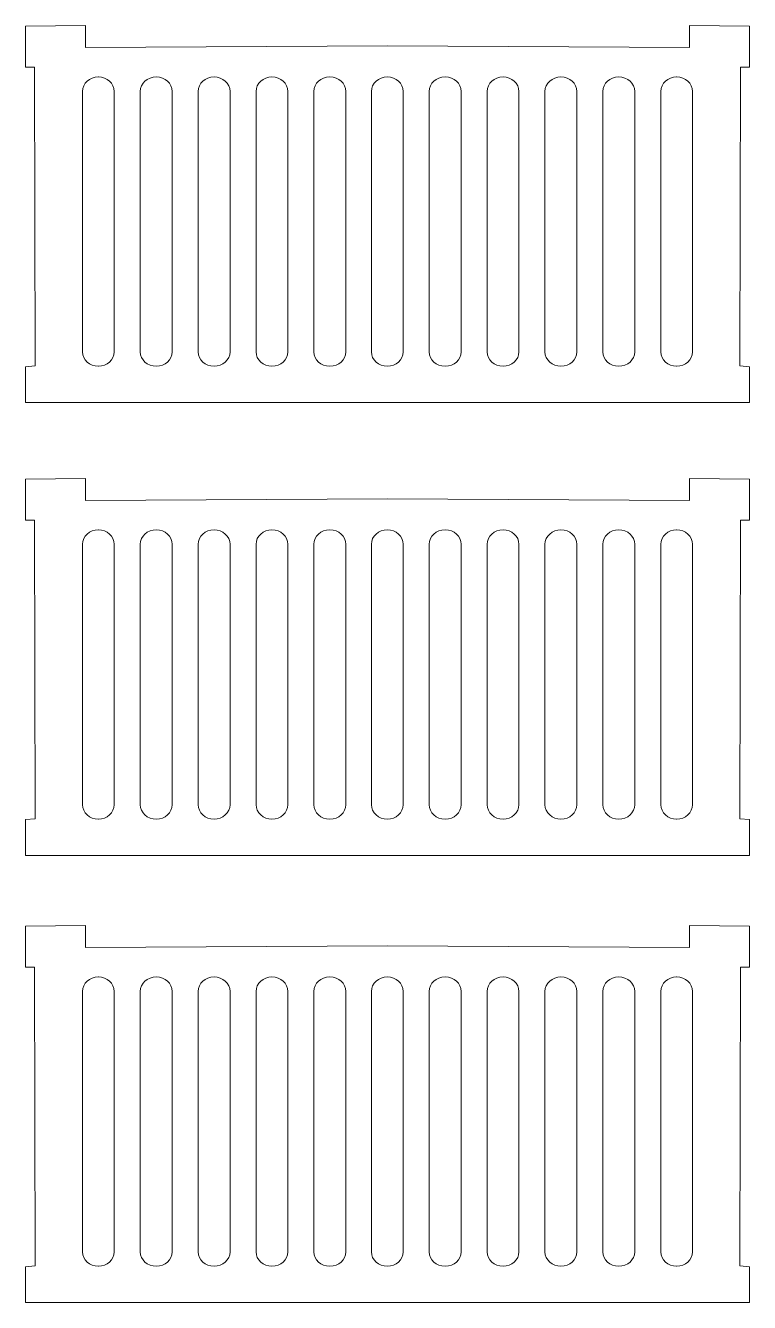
# Model space of a CAD drawing. Header units: millimetres. Extents: x -494 to 494, y -418 to 418.
# Drawn here: x -490.8 to -440.7, y 325.5 to 413.7 of the extents above; entities that cross this region are included whole.
import ezdxf

# ---------------------------------------------------------------- set-up
doc = ezdxf.new("R2010")
doc.units = ezdxf.units.MM
doc.header["$MEASUREMENT"] = 0

msp = doc.modelspace()

# ---------------------------------------------------------------- linework, layer by layer
at = {"lineweight": 9}
for points, knots in [([(-465.7556, 387.6977), (-465.7556, 387.6977), (-440.7402, 387.6977), (-440.7402, 387.6977), (-440.7402, 387.6977), (-440.7402, 387.6977), (-440.7402, 390.1665), (-440.7402, 390.1665), (-440.7402, 390.1665), (-440.7402, 390.1665), (-441.4017, 390.2326), (-441.4017, 390.2326), (-441.4017, 390.2326), (-441.4017, 390.2326), (-441.3627, 410.8706), (-441.3627, 410.8706), (-441.3627, 410.8706), (-441.3627, 410.8706), (-440.7402, 410.8701), (-440.7402, 410.8701), (-440.7402, 410.8701), (-440.7402, 410.8701), (-440.7402, 413.6977), (-440.7402, 413.6977), (-440.7402, 413.6977), (-440.7402, 413.6977), (-444.8878, 413.7471), (-444.8878, 413.7471), (-444.8878, 413.7471), (-444.8878, 413.7471), (-444.8881, 412.2258), (-444.8881, 412.2258), (-444.8881, 412.2258), (-444.8881, 412.2258), (-465.7556, 412.3455), (-465.7556, 412.3455), (-465.7556, 412.3455), (-465.7556, 412.3455), (-486.6231, 412.2258), (-486.6231, 412.2258), (-486.6231, 412.2258), (-486.6231, 412.2258), (-486.6234, 413.7471), (-486.6234, 413.7471), (-486.6234, 413.7471), (-486.6234, 413.7471), (-490.771, 413.6977), (-490.771, 413.6977), (-490.771, 413.6977), (-490.771, 413.6977), (-490.771, 410.8701), (-490.771, 410.8701), (-490.771, 410.8701), (-490.771, 410.8701), (-490.1485, 410.8706), (-490.1485, 410.8706), (-490.1485, 410.8706), (-490.1485, 410.8706), (-490.1095, 390.2326), (-490.1095, 390.2326), (-490.1095, 390.2326), (-490.1095, 390.2326), (-490.771, 390.1665), (-490.771, 390.1665), (-490.771, 390.1665), (-490.771, 390.1665), (-490.771, 387.6977), (-490.771, 387.6977), (-490.771, 387.6977), (-490.771, 387.6977), (-465.7556, 387.6977), (-465.7556, 387.6977)], [0, 0, 0, 0, 0.0526316, 0.0526316, 0.0526316, 0.0526316, 0.1052632, 0.1052632, 0.1052632, 0.1052632, 0.1578947, 0.1578947, 0.1578947, 0.1578947, 0.2105263, 0.2105263, 0.2105263, 0.2105263, 0.2631579, 0.2631579, 0.2631579, 0.2631579, 0.3157895, 0.3157895, 0.3157895, 0.3157895, 0.3684211, 0.3684211, 0.3684211, 0.3684211, 0.4210526, 0.4210526, 0.4210526, 0.4210526, 0.4736842, 0.4736842, 0.4736842, 0.4736842, 0.5263158, 0.5263158, 0.5263158, 0.5263158, 0.5789474, 0.5789474, 0.5789474, 0.5789474, 0.6315789, 0.6315789, 0.6315789, 0.6315789, 0.6842105, 0.6842105, 0.6842105, 0.6842105, 0.7368421, 0.7368421, 0.7368421, 0.7368421, 0.7894737, 0.7894737, 0.7894737, 0.7894737, 0.8421053, 0.8421053, 0.8421053, 0.8421053, 0.8947368, 0.8947368, 0.8947368, 0.8947368, 1, 1, 1, 1]), ([(-485.7402, 410.1977), (-485.7402, 410.1977), (-485.7401, 410.1977), (-485.7401, 410.1977), (-485.7401, 410.1977), (-485.135, 410.1977), (-484.6402, 409.7478), (-484.6402, 409.1978), (-484.6402, 409.1978), (-484.6402, 409.1978), (-484.6402, 391.1976), (-484.6402, 391.1976), (-484.6402, 391.1976), (-484.6402, 390.6476), (-485.135, 390.1977), (-485.7401, 390.1977), (-485.7401, 390.1977), (-485.7401, 390.1977), (-485.7402, 390.1977), (-485.7402, 390.1977), (-485.7402, 390.1977), (-486.3453, 390.1977), (-486.8402, 390.6476), (-486.8402, 391.1976), (-486.8402, 391.1976), (-486.8402, 391.1976), (-486.8402, 409.1978), (-486.8402, 409.1978), (-486.8402, 409.1978), (-486.8402, 409.7478), (-486.3453, 410.1977), (-485.7402, 410.1977)], [0, 0, 0, 0, 0.1111111, 0.1111111, 0.1111111, 0.1111111, 0.2222222, 0.2222222, 0.2222222, 0.2222222, 0.3333333, 0.3333333, 0.3333333, 0.3333333, 0.4444444, 0.4444444, 0.4444444, 0.4444444, 0.5555556, 0.5555556, 0.5555556, 0.5555556, 0.6666667, 0.6666667, 0.6666667, 0.6666667, 0.7777778, 0.7777778, 0.7777778, 0.7777778, 1, 1, 1, 1]), ([(-481.7402, 410.1977), (-481.7402, 410.1977), (-481.7401, 410.1977), (-481.7401, 410.1977), (-481.7401, 410.1977), (-481.135, 410.1977), (-480.6402, 409.7478), (-480.6402, 409.1978), (-480.6402, 409.1978), (-480.6402, 409.1978), (-480.6402, 391.1976), (-480.6402, 391.1976), (-480.6402, 391.1976), (-480.6402, 390.6476), (-481.135, 390.1977), (-481.7401, 390.1977), (-481.7401, 390.1977), (-481.7401, 390.1977), (-481.7402, 390.1977), (-481.7402, 390.1977), (-481.7402, 390.1977), (-482.3453, 390.1977), (-482.8402, 390.6476), (-482.8402, 391.1976), (-482.8402, 391.1976), (-482.8402, 391.1976), (-482.8402, 409.1978), (-482.8402, 409.1978), (-482.8402, 409.1978), (-482.8402, 409.7478), (-482.3453, 410.1977), (-481.7402, 410.1977)], [0, 0, 0, 0, 0.1111111, 0.1111111, 0.1111111, 0.1111111, 0.2222222, 0.2222222, 0.2222222, 0.2222222, 0.3333333, 0.3333333, 0.3333333, 0.3333333, 0.4444444, 0.4444444, 0.4444444, 0.4444444, 0.5555556, 0.5555556, 0.5555556, 0.5555556, 0.6666667, 0.6666667, 0.6666667, 0.6666667, 0.7777778, 0.7777778, 0.7777778, 0.7777778, 1, 1, 1, 1]), ([(-477.7402, 410.1977), (-477.7402, 410.1977), (-477.7401, 410.1977), (-477.7401, 410.1977), (-477.7401, 410.1977), (-477.135, 410.1977), (-476.6402, 409.7478), (-476.6402, 409.1978), (-476.6402, 409.1978), (-476.6402, 409.1978), (-476.6402, 391.1976), (-476.6402, 391.1976), (-476.6402, 391.1976), (-476.6402, 390.6476), (-477.135, 390.1977), (-477.7401, 390.1977), (-477.7401, 390.1977), (-477.7401, 390.1977), (-477.7402, 390.1977), (-477.7402, 390.1977), (-477.7402, 390.1977), (-478.3453, 390.1977), (-478.8402, 390.6476), (-478.8402, 391.1976), (-478.8402, 391.1976), (-478.8402, 391.1976), (-478.8402, 409.1978), (-478.8402, 409.1978), (-478.8402, 409.1978), (-478.8402, 409.7478), (-478.3453, 410.1977), (-477.7402, 410.1977)], [0, 0, 0, 0, 0.1111111, 0.1111111, 0.1111111, 0.1111111, 0.2222222, 0.2222222, 0.2222222, 0.2222222, 0.3333333, 0.3333333, 0.3333333, 0.3333333, 0.4444444, 0.4444444, 0.4444444, 0.4444444, 0.5555556, 0.5555556, 0.5555556, 0.5555556, 0.6666667, 0.6666667, 0.6666667, 0.6666667, 0.7777778, 0.7777778, 0.7777778, 0.7777778, 1, 1, 1, 1]), ([(-473.7402, 410.1977), (-473.7402, 410.1977), (-473.7401, 410.1977), (-473.7401, 410.1977), (-473.7401, 410.1977), (-473.135, 410.1977), (-472.6402, 409.7478), (-472.6402, 409.1978), (-472.6402, 409.1978), (-472.6402, 409.1978), (-472.6402, 391.1976), (-472.6402, 391.1976), (-472.6402, 391.1976), (-472.6402, 390.6476), (-473.135, 390.1977), (-473.7401, 390.1977), (-473.7401, 390.1977), (-473.7401, 390.1977), (-473.7402, 390.1977), (-473.7402, 390.1977), (-473.7402, 390.1977), (-474.3453, 390.1977), (-474.8402, 390.6476), (-474.8402, 391.1976), (-474.8402, 391.1976), (-474.8402, 391.1976), (-474.8402, 409.1978), (-474.8402, 409.1978), (-474.8402, 409.1978), (-474.8402, 409.7478), (-474.3453, 410.1977), (-473.7402, 410.1977)], [0, 0, 0, 0, 0.1111111, 0.1111111, 0.1111111, 0.1111111, 0.2222222, 0.2222222, 0.2222222, 0.2222222, 0.3333333, 0.3333333, 0.3333333, 0.3333333, 0.4444444, 0.4444444, 0.4444444, 0.4444444, 0.5555556, 0.5555556, 0.5555556, 0.5555556, 0.6666667, 0.6666667, 0.6666667, 0.6666667, 0.7777778, 0.7777778, 0.7777778, 0.7777778, 1, 1, 1, 1]), ([(-469.7402, 410.1977), (-469.7402, 410.1977), (-469.7401, 410.1977), (-469.7401, 410.1977), (-469.7401, 410.1977), (-469.135, 410.1977), (-468.6402, 409.7478), (-468.6402, 409.1978), (-468.6402, 409.1978), (-468.6402, 409.1978), (-468.6402, 391.1976), (-468.6402, 391.1976), (-468.6402, 391.1976), (-468.6402, 390.6476), (-469.135, 390.1977), (-469.7401, 390.1977), (-469.7401, 390.1977), (-469.7401, 390.1977), (-469.7402, 390.1977), (-469.7402, 390.1977), (-469.7402, 390.1977), (-470.3453, 390.1977), (-470.8402, 390.6476), (-470.8402, 391.1976), (-470.8402, 391.1976), (-470.8402, 391.1976), (-470.8402, 409.1978), (-470.8402, 409.1978), (-470.8402, 409.1978), (-470.8402, 409.7478), (-470.3453, 410.1977), (-469.7402, 410.1977)], [0, 0, 0, 0, 0.1111111, 0.1111111, 0.1111111, 0.1111111, 0.2222222, 0.2222222, 0.2222222, 0.2222222, 0.3333333, 0.3333333, 0.3333333, 0.3333333, 0.4444444, 0.4444444, 0.4444444, 0.4444444, 0.5555556, 0.5555556, 0.5555556, 0.5555556, 0.6666667, 0.6666667, 0.6666667, 0.6666667, 0.7777778, 0.7777778, 0.7777778, 0.7777778, 1, 1, 1, 1]), ([(-465.771, 410.1977), (-465.771, 410.1977), (-465.7711, 410.1977), (-465.7711, 410.1977), (-465.7711, 410.1977), (-466.3762, 410.1977), (-466.871, 409.7478), (-466.871, 409.1978), (-466.871, 409.1978), (-466.871, 409.1978), (-466.871, 391.1976), (-466.871, 391.1976), (-466.871, 391.1976), (-466.871, 390.6476), (-466.3762, 390.1977), (-465.7711, 390.1977), (-465.7711, 390.1977), (-465.7711, 390.1977), (-465.771, 390.1977), (-465.771, 390.1977), (-465.771, 390.1977), (-465.1659, 390.1977), (-464.671, 390.6476), (-464.671, 391.1976), (-464.671, 391.1976), (-464.671, 391.1976), (-464.671, 409.1978), (-464.671, 409.1978), (-464.671, 409.1978), (-464.671, 409.7478), (-465.1659, 410.1977), (-465.771, 410.1977)], [0, 0, 0, 0, 0.1111111, 0.1111111, 0.1111111, 0.1111111, 0.2222222, 0.2222222, 0.2222222, 0.2222222, 0.3333333, 0.3333333, 0.3333333, 0.3333333, 0.4444444, 0.4444444, 0.4444444, 0.4444444, 0.5555556, 0.5555556, 0.5555556, 0.5555556, 0.6666667, 0.6666667, 0.6666667, 0.6666667, 0.7777778, 0.7777778, 0.7777778, 0.7777778, 1, 1, 1, 1]), ([(-461.771, 410.1977), (-461.771, 410.1977), (-461.7711, 410.1977), (-461.7711, 410.1977), (-461.7711, 410.1977), (-462.3762, 410.1977), (-462.871, 409.7478), (-462.871, 409.1978), (-462.871, 409.1978), (-462.871, 409.1978), (-462.871, 391.1976), (-462.871, 391.1976), (-462.871, 391.1976), (-462.871, 390.6476), (-462.3762, 390.1977), (-461.7711, 390.1977), (-461.7711, 390.1977), (-461.7711, 390.1977), (-461.771, 390.1977), (-461.771, 390.1977), (-461.771, 390.1977), (-461.1659, 390.1977), (-460.671, 390.6476), (-460.671, 391.1976), (-460.671, 391.1976), (-460.671, 391.1976), (-460.671, 409.1978), (-460.671, 409.1978), (-460.671, 409.1978), (-460.671, 409.7478), (-461.1659, 410.1977), (-461.771, 410.1977)], [0, 0, 0, 0, 0.1111111, 0.1111111, 0.1111111, 0.1111111, 0.2222222, 0.2222222, 0.2222222, 0.2222222, 0.3333333, 0.3333333, 0.3333333, 0.3333333, 0.4444444, 0.4444444, 0.4444444, 0.4444444, 0.5555556, 0.5555556, 0.5555556, 0.5555556, 0.6666667, 0.6666667, 0.6666667, 0.6666667, 0.7777778, 0.7777778, 0.7777778, 0.7777778, 1, 1, 1, 1]), ([(-457.771, 410.1977), (-457.771, 410.1977), (-457.7711, 410.1977), (-457.7711, 410.1977), (-457.7711, 410.1977), (-458.3762, 410.1977), (-458.871, 409.7478), (-458.871, 409.1978), (-458.871, 409.1978), (-458.871, 409.1978), (-458.871, 391.1976), (-458.871, 391.1976), (-458.871, 391.1976), (-458.871, 390.6476), (-458.3762, 390.1977), (-457.7711, 390.1977), (-457.7711, 390.1977), (-457.7711, 390.1977), (-457.771, 390.1977), (-457.771, 390.1977), (-457.771, 390.1977), (-457.1659, 390.1977), (-456.671, 390.6476), (-456.671, 391.1976), (-456.671, 391.1976), (-456.671, 391.1976), (-456.671, 409.1978), (-456.671, 409.1978), (-456.671, 409.1978), (-456.671, 409.7478), (-457.1659, 410.1977), (-457.771, 410.1977)], [0, 0, 0, 0, 0.1111111, 0.1111111, 0.1111111, 0.1111111, 0.2222222, 0.2222222, 0.2222222, 0.2222222, 0.3333333, 0.3333333, 0.3333333, 0.3333333, 0.4444444, 0.4444444, 0.4444444, 0.4444444, 0.5555556, 0.5555556, 0.5555556, 0.5555556, 0.6666667, 0.6666667, 0.6666667, 0.6666667, 0.7777778, 0.7777778, 0.7777778, 0.7777778, 1, 1, 1, 1]), ([(-453.771, 410.1977), (-453.771, 410.1977), (-453.7711, 410.1977), (-453.7711, 410.1977), (-453.7711, 410.1977), (-454.3762, 410.1977), (-454.871, 409.7478), (-454.871, 409.1978), (-454.871, 409.1978), (-454.871, 409.1978), (-454.871, 391.1976), (-454.871, 391.1976), (-454.871, 391.1976), (-454.871, 390.6476), (-454.3762, 390.1977), (-453.7711, 390.1977), (-453.7711, 390.1977), (-453.7711, 390.1977), (-453.771, 390.1977), (-453.771, 390.1977), (-453.771, 390.1977), (-453.1659, 390.1977), (-452.671, 390.6476), (-452.671, 391.1976), (-452.671, 391.1976), (-452.671, 391.1976), (-452.671, 409.1978), (-452.671, 409.1978), (-452.671, 409.1978), (-452.671, 409.7478), (-453.1659, 410.1977), (-453.771, 410.1977)], [0, 0, 0, 0, 0.1111111, 0.1111111, 0.1111111, 0.1111111, 0.2222222, 0.2222222, 0.2222222, 0.2222222, 0.3333333, 0.3333333, 0.3333333, 0.3333333, 0.4444444, 0.4444444, 0.4444444, 0.4444444, 0.5555556, 0.5555556, 0.5555556, 0.5555556, 0.6666667, 0.6666667, 0.6666667, 0.6666667, 0.7777778, 0.7777778, 0.7777778, 0.7777778, 1, 1, 1, 1]), ([(-449.771, 410.1977), (-449.771, 410.1977), (-449.7711, 410.1977), (-449.7711, 410.1977), (-449.7711, 410.1977), (-450.3762, 410.1977), (-450.871, 409.7478), (-450.871, 409.1978), (-450.871, 409.1978), (-450.871, 409.1978), (-450.871, 391.1976), (-450.871, 391.1976), (-450.871, 391.1976), (-450.871, 390.6476), (-450.3762, 390.1977), (-449.7711, 390.1977), (-449.7711, 390.1977), (-449.7711, 390.1977), (-449.771, 390.1977), (-449.771, 390.1977), (-449.771, 390.1977), (-449.1659, 390.1977), (-448.671, 390.6476), (-448.671, 391.1976), (-448.671, 391.1976), (-448.671, 391.1976), (-448.671, 409.1978), (-448.671, 409.1978), (-448.671, 409.1978), (-448.671, 409.7478), (-449.1659, 410.1977), (-449.771, 410.1977)], [0, 0, 0, 0, 0.1111111, 0.1111111, 0.1111111, 0.1111111, 0.2222222, 0.2222222, 0.2222222, 0.2222222, 0.3333333, 0.3333333, 0.3333333, 0.3333333, 0.4444444, 0.4444444, 0.4444444, 0.4444444, 0.5555556, 0.5555556, 0.5555556, 0.5555556, 0.6666667, 0.6666667, 0.6666667, 0.6666667, 0.7777778, 0.7777778, 0.7777778, 0.7777778, 1, 1, 1, 1]), ([(-445.771, 410.1977), (-445.771, 410.1977), (-445.7711, 410.1977), (-445.7711, 410.1977), (-445.7711, 410.1977), (-446.3762, 410.1977), (-446.871, 409.7478), (-446.871, 409.1978), (-446.871, 409.1978), (-446.871, 409.1978), (-446.871, 391.1976), (-446.871, 391.1976), (-446.871, 391.1976), (-446.871, 390.6476), (-446.3762, 390.1977), (-445.7711, 390.1977), (-445.7711, 390.1977), (-445.7711, 390.1977), (-445.771, 390.1977), (-445.771, 390.1977), (-445.771, 390.1977), (-445.1659, 390.1977), (-444.671, 390.6476), (-444.671, 391.1976), (-444.671, 391.1976), (-444.671, 391.1976), (-444.671, 409.1978), (-444.671, 409.1978), (-444.671, 409.1978), (-444.671, 409.7478), (-445.1659, 410.1977), (-445.771, 410.1977)], [0, 0, 0, 0, 0.1111111, 0.1111111, 0.1111111, 0.1111111, 0.2222222, 0.2222222, 0.2222222, 0.2222222, 0.3333333, 0.3333333, 0.3333333, 0.3333333, 0.4444444, 0.4444444, 0.4444444, 0.4444444, 0.5555556, 0.5555556, 0.5555556, 0.5555556, 0.6666667, 0.6666667, 0.6666667, 0.6666667, 0.7777778, 0.7777778, 0.7777778, 0.7777778, 1, 1, 1, 1]), ([(-465.7556, 356.3977), (-465.7556, 356.3977), (-440.7402, 356.3977), (-440.7402, 356.3977), (-440.7402, 356.3977), (-440.7402, 356.3977), (-440.7402, 358.8665), (-440.7402, 358.8665), (-440.7402, 358.8665), (-440.7402, 358.8665), (-441.4017, 358.9326), (-441.4017, 358.9326), (-441.4017, 358.9326), (-441.4017, 358.9326), (-441.3627, 379.5706), (-441.3627, 379.5706), (-441.3627, 379.5706), (-441.3627, 379.5706), (-440.7402, 379.5701), (-440.7402, 379.5701), (-440.7402, 379.5701), (-440.7402, 379.5701), (-440.7402, 382.3977), (-440.7402, 382.3977), (-440.7402, 382.3977), (-440.7402, 382.3977), (-444.8878, 382.4471), (-444.8878, 382.4471), (-444.8878, 382.4471), (-444.8878, 382.4471), (-444.8881, 380.9258), (-444.8881, 380.9258), (-444.8881, 380.9258), (-444.8881, 380.9258), (-465.7556, 381.0455), (-465.7556, 381.0455), (-465.7556, 381.0455), (-465.7556, 381.0455), (-486.6231, 380.9258), (-486.6231, 380.9258), (-486.6231, 380.9258), (-486.6231, 380.9258), (-486.6234, 382.4471), (-486.6234, 382.4471), (-486.6234, 382.4471), (-486.6234, 382.4471), (-490.771, 382.3977), (-490.771, 382.3977), (-490.771, 382.3977), (-490.771, 382.3977), (-490.771, 379.5701), (-490.771, 379.5701), (-490.771, 379.5701), (-490.771, 379.5701), (-490.1485, 379.5706), (-490.1485, 379.5706), (-490.1485, 379.5706), (-490.1485, 379.5706), (-490.1095, 358.9326), (-490.1095, 358.9326), (-490.1095, 358.9326), (-490.1095, 358.9326), (-490.771, 358.8665), (-490.771, 358.8665), (-490.771, 358.8665), (-490.771, 358.8665), (-490.771, 356.3977), (-490.771, 356.3977), (-490.771, 356.3977), (-490.771, 356.3977), (-465.7556, 356.3977), (-465.7556, 356.3977)], [0, 0, 0, 0, 0.0526316, 0.0526316, 0.0526316, 0.0526316, 0.1052632, 0.1052632, 0.1052632, 0.1052632, 0.1578947, 0.1578947, 0.1578947, 0.1578947, 0.2105263, 0.2105263, 0.2105263, 0.2105263, 0.2631579, 0.2631579, 0.2631579, 0.2631579, 0.3157895, 0.3157895, 0.3157895, 0.3157895, 0.3684211, 0.3684211, 0.3684211, 0.3684211, 0.4210526, 0.4210526, 0.4210526, 0.4210526, 0.4736842, 0.4736842, 0.4736842, 0.4736842, 0.5263158, 0.5263158, 0.5263158, 0.5263158, 0.5789474, 0.5789474, 0.5789474, 0.5789474, 0.6315789, 0.6315789, 0.6315789, 0.6315789, 0.6842105, 0.6842105, 0.6842105, 0.6842105, 0.7368421, 0.7368421, 0.7368421, 0.7368421, 0.7894737, 0.7894737, 0.7894737, 0.7894737, 0.8421053, 0.8421053, 0.8421053, 0.8421053, 0.8947368, 0.8947368, 0.8947368, 0.8947368, 1, 1, 1, 1]), ([(-485.7402, 378.8977), (-485.7402, 378.8977), (-485.7401, 378.8977), (-485.7401, 378.8977), (-485.7401, 378.8977), (-485.135, 378.8977), (-484.6402, 378.4478), (-484.6402, 377.8978), (-484.6402, 377.8978), (-484.6402, 377.8978), (-484.6402, 359.8976), (-484.6402, 359.8976), (-484.6402, 359.8976), (-484.6402, 359.3476), (-485.135, 358.8977), (-485.7401, 358.8977), (-485.7401, 358.8977), (-485.7401, 358.8977), (-485.7402, 358.8977), (-485.7402, 358.8977), (-485.7402, 358.8977), (-486.3453, 358.8977), (-486.8402, 359.3476), (-486.8402, 359.8976), (-486.8402, 359.8976), (-486.8402, 359.8976), (-486.8402, 377.8978), (-486.8402, 377.8978), (-486.8402, 377.8978), (-486.8402, 378.4478), (-486.3453, 378.8977), (-485.7402, 378.8977)], [0, 0, 0, 0, 0.1111111, 0.1111111, 0.1111111, 0.1111111, 0.2222222, 0.2222222, 0.2222222, 0.2222222, 0.3333333, 0.3333333, 0.3333333, 0.3333333, 0.4444444, 0.4444444, 0.4444444, 0.4444444, 0.5555556, 0.5555556, 0.5555556, 0.5555556, 0.6666667, 0.6666667, 0.6666667, 0.6666667, 0.7777778, 0.7777778, 0.7777778, 0.7777778, 1, 1, 1, 1]), ([(-481.7402, 378.8977), (-481.7402, 378.8977), (-481.7401, 378.8977), (-481.7401, 378.8977), (-481.7401, 378.8977), (-481.135, 378.8977), (-480.6402, 378.4478), (-480.6402, 377.8978), (-480.6402, 377.8978), (-480.6402, 377.8978), (-480.6402, 359.8976), (-480.6402, 359.8976), (-480.6402, 359.8976), (-480.6402, 359.3476), (-481.135, 358.8977), (-481.7401, 358.8977), (-481.7401, 358.8977), (-481.7401, 358.8977), (-481.7402, 358.8977), (-481.7402, 358.8977), (-481.7402, 358.8977), (-482.3453, 358.8977), (-482.8402, 359.3476), (-482.8402, 359.8976), (-482.8402, 359.8976), (-482.8402, 359.8976), (-482.8402, 377.8978), (-482.8402, 377.8978), (-482.8402, 377.8978), (-482.8402, 378.4478), (-482.3453, 378.8977), (-481.7402, 378.8977)], [0, 0, 0, 0, 0.1111111, 0.1111111, 0.1111111, 0.1111111, 0.2222222, 0.2222222, 0.2222222, 0.2222222, 0.3333333, 0.3333333, 0.3333333, 0.3333333, 0.4444444, 0.4444444, 0.4444444, 0.4444444, 0.5555556, 0.5555556, 0.5555556, 0.5555556, 0.6666667, 0.6666667, 0.6666667, 0.6666667, 0.7777778, 0.7777778, 0.7777778, 0.7777778, 1, 1, 1, 1]), ([(-477.7402, 378.8977), (-477.7402, 378.8977), (-477.7401, 378.8977), (-477.7401, 378.8977), (-477.7401, 378.8977), (-477.135, 378.8977), (-476.6402, 378.4478), (-476.6402, 377.8978), (-476.6402, 377.8978), (-476.6402, 377.8978), (-476.6402, 359.8976), (-476.6402, 359.8976), (-476.6402, 359.8976), (-476.6402, 359.3476), (-477.135, 358.8977), (-477.7401, 358.8977), (-477.7401, 358.8977), (-477.7401, 358.8977), (-477.7402, 358.8977), (-477.7402, 358.8977), (-477.7402, 358.8977), (-478.3453, 358.8977), (-478.8402, 359.3476), (-478.8402, 359.8976), (-478.8402, 359.8976), (-478.8402, 359.8976), (-478.8402, 377.8978), (-478.8402, 377.8978), (-478.8402, 377.8978), (-478.8402, 378.4478), (-478.3453, 378.8977), (-477.7402, 378.8977)], [0, 0, 0, 0, 0.1111111, 0.1111111, 0.1111111, 0.1111111, 0.2222222, 0.2222222, 0.2222222, 0.2222222, 0.3333333, 0.3333333, 0.3333333, 0.3333333, 0.4444444, 0.4444444, 0.4444444, 0.4444444, 0.5555556, 0.5555556, 0.5555556, 0.5555556, 0.6666667, 0.6666667, 0.6666667, 0.6666667, 0.7777778, 0.7777778, 0.7777778, 0.7777778, 1, 1, 1, 1]), ([(-473.7402, 378.8977), (-473.7402, 378.8977), (-473.7401, 378.8977), (-473.7401, 378.8977), (-473.7401, 378.8977), (-473.135, 378.8977), (-472.6402, 378.4478), (-472.6402, 377.8978), (-472.6402, 377.8978), (-472.6402, 377.8978), (-472.6402, 359.8976), (-472.6402, 359.8976), (-472.6402, 359.8976), (-472.6402, 359.3476), (-473.135, 358.8977), (-473.7401, 358.8977), (-473.7401, 358.8977), (-473.7401, 358.8977), (-473.7402, 358.8977), (-473.7402, 358.8977), (-473.7402, 358.8977), (-474.3453, 358.8977), (-474.8402, 359.3476), (-474.8402, 359.8976), (-474.8402, 359.8976), (-474.8402, 359.8976), (-474.8402, 377.8978), (-474.8402, 377.8978), (-474.8402, 377.8978), (-474.8402, 378.4478), (-474.3453, 378.8977), (-473.7402, 378.8977)], [0, 0, 0, 0, 0.1111111, 0.1111111, 0.1111111, 0.1111111, 0.2222222, 0.2222222, 0.2222222, 0.2222222, 0.3333333, 0.3333333, 0.3333333, 0.3333333, 0.4444444, 0.4444444, 0.4444444, 0.4444444, 0.5555556, 0.5555556, 0.5555556, 0.5555556, 0.6666667, 0.6666667, 0.6666667, 0.6666667, 0.7777778, 0.7777778, 0.7777778, 0.7777778, 1, 1, 1, 1]), ([(-469.7402, 378.8977), (-469.7402, 378.8977), (-469.7401, 378.8977), (-469.7401, 378.8977), (-469.7401, 378.8977), (-469.135, 378.8977), (-468.6402, 378.4478), (-468.6402, 377.8978), (-468.6402, 377.8978), (-468.6402, 377.8978), (-468.6402, 359.8976), (-468.6402, 359.8976), (-468.6402, 359.8976), (-468.6402, 359.3476), (-469.135, 358.8977), (-469.7401, 358.8977), (-469.7401, 358.8977), (-469.7401, 358.8977), (-469.7402, 358.8977), (-469.7402, 358.8977), (-469.7402, 358.8977), (-470.3453, 358.8977), (-470.8402, 359.3476), (-470.8402, 359.8976), (-470.8402, 359.8976), (-470.8402, 359.8976), (-470.8402, 377.8978), (-470.8402, 377.8978), (-470.8402, 377.8978), (-470.8402, 378.4478), (-470.3453, 378.8977), (-469.7402, 378.8977)], [0, 0, 0, 0, 0.1111111, 0.1111111, 0.1111111, 0.1111111, 0.2222222, 0.2222222, 0.2222222, 0.2222222, 0.3333333, 0.3333333, 0.3333333, 0.3333333, 0.4444444, 0.4444444, 0.4444444, 0.4444444, 0.5555556, 0.5555556, 0.5555556, 0.5555556, 0.6666667, 0.6666667, 0.6666667, 0.6666667, 0.7777778, 0.7777778, 0.7777778, 0.7777778, 1, 1, 1, 1]), ([(-465.771, 378.8977), (-465.771, 378.8977), (-465.7711, 378.8977), (-465.7711, 378.8977), (-465.7711, 378.8977), (-466.3762, 378.8977), (-466.871, 378.4478), (-466.871, 377.8978), (-466.871, 377.8978), (-466.871, 377.8978), (-466.871, 359.8976), (-466.871, 359.8976), (-466.871, 359.8976), (-466.871, 359.3476), (-466.3762, 358.8977), (-465.7711, 358.8977), (-465.7711, 358.8977), (-465.7711, 358.8977), (-465.771, 358.8977), (-465.771, 358.8977), (-465.771, 358.8977), (-465.1659, 358.8977), (-464.671, 359.3476), (-464.671, 359.8976), (-464.671, 359.8976), (-464.671, 359.8976), (-464.671, 377.8978), (-464.671, 377.8978), (-464.671, 377.8978), (-464.671, 378.4478), (-465.1659, 378.8977), (-465.771, 378.8977)], [0, 0, 0, 0, 0.1111111, 0.1111111, 0.1111111, 0.1111111, 0.2222222, 0.2222222, 0.2222222, 0.2222222, 0.3333333, 0.3333333, 0.3333333, 0.3333333, 0.4444444, 0.4444444, 0.4444444, 0.4444444, 0.5555556, 0.5555556, 0.5555556, 0.5555556, 0.6666667, 0.6666667, 0.6666667, 0.6666667, 0.7777778, 0.7777778, 0.7777778, 0.7777778, 1, 1, 1, 1]), ([(-461.771, 378.8977), (-461.771, 378.8977), (-461.7711, 378.8977), (-461.7711, 378.8977), (-461.7711, 378.8977), (-462.3762, 378.8977), (-462.871, 378.4478), (-462.871, 377.8978), (-462.871, 377.8978), (-462.871, 377.8978), (-462.871, 359.8976), (-462.871, 359.8976), (-462.871, 359.8976), (-462.871, 359.3476), (-462.3762, 358.8977), (-461.7711, 358.8977), (-461.7711, 358.8977), (-461.7711, 358.8977), (-461.771, 358.8977), (-461.771, 358.8977), (-461.771, 358.8977), (-461.1659, 358.8977), (-460.671, 359.3476), (-460.671, 359.8976), (-460.671, 359.8976), (-460.671, 359.8976), (-460.671, 377.8978), (-460.671, 377.8978), (-460.671, 377.8978), (-460.671, 378.4478), (-461.1659, 378.8977), (-461.771, 378.8977)], [0, 0, 0, 0, 0.1111111, 0.1111111, 0.1111111, 0.1111111, 0.2222222, 0.2222222, 0.2222222, 0.2222222, 0.3333333, 0.3333333, 0.3333333, 0.3333333, 0.4444444, 0.4444444, 0.4444444, 0.4444444, 0.5555556, 0.5555556, 0.5555556, 0.5555556, 0.6666667, 0.6666667, 0.6666667, 0.6666667, 0.7777778, 0.7777778, 0.7777778, 0.7777778, 1, 1, 1, 1]), ([(-457.771, 378.8977), (-457.771, 378.8977), (-457.7711, 378.8977), (-457.7711, 378.8977), (-457.7711, 378.8977), (-458.3762, 378.8977), (-458.871, 378.4478), (-458.871, 377.8978), (-458.871, 377.8978), (-458.871, 377.8978), (-458.871, 359.8976), (-458.871, 359.8976), (-458.871, 359.8976), (-458.871, 359.3476), (-458.3762, 358.8977), (-457.7711, 358.8977), (-457.7711, 358.8977), (-457.7711, 358.8977), (-457.771, 358.8977), (-457.771, 358.8977), (-457.771, 358.8977), (-457.1659, 358.8977), (-456.671, 359.3476), (-456.671, 359.8976), (-456.671, 359.8976), (-456.671, 359.8976), (-456.671, 377.8978), (-456.671, 377.8978), (-456.671, 377.8978), (-456.671, 378.4478), (-457.1659, 378.8977), (-457.771, 378.8977)], [0, 0, 0, 0, 0.1111111, 0.1111111, 0.1111111, 0.1111111, 0.2222222, 0.2222222, 0.2222222, 0.2222222, 0.3333333, 0.3333333, 0.3333333, 0.3333333, 0.4444444, 0.4444444, 0.4444444, 0.4444444, 0.5555556, 0.5555556, 0.5555556, 0.5555556, 0.6666667, 0.6666667, 0.6666667, 0.6666667, 0.7777778, 0.7777778, 0.7777778, 0.7777778, 1, 1, 1, 1]), ([(-453.771, 378.8977), (-453.771, 378.8977), (-453.7711, 378.8977), (-453.7711, 378.8977), (-453.7711, 378.8977), (-454.3762, 378.8977), (-454.871, 378.4478), (-454.871, 377.8978), (-454.871, 377.8978), (-454.871, 377.8978), (-454.871, 359.8976), (-454.871, 359.8976), (-454.871, 359.8976), (-454.871, 359.3476), (-454.3762, 358.8977), (-453.7711, 358.8977), (-453.7711, 358.8977), (-453.7711, 358.8977), (-453.771, 358.8977), (-453.771, 358.8977), (-453.771, 358.8977), (-453.1659, 358.8977), (-452.671, 359.3476), (-452.671, 359.8976), (-452.671, 359.8976), (-452.671, 359.8976), (-452.671, 377.8978), (-452.671, 377.8978), (-452.671, 377.8978), (-452.671, 378.4478), (-453.1659, 378.8977), (-453.771, 378.8977)], [0, 0, 0, 0, 0.1111111, 0.1111111, 0.1111111, 0.1111111, 0.2222222, 0.2222222, 0.2222222, 0.2222222, 0.3333333, 0.3333333, 0.3333333, 0.3333333, 0.4444444, 0.4444444, 0.4444444, 0.4444444, 0.5555556, 0.5555556, 0.5555556, 0.5555556, 0.6666667, 0.6666667, 0.6666667, 0.6666667, 0.7777778, 0.7777778, 0.7777778, 0.7777778, 1, 1, 1, 1]), ([(-449.771, 378.8977), (-449.771, 378.8977), (-449.7711, 378.8977), (-449.7711, 378.8977), (-449.7711, 378.8977), (-450.3762, 378.8977), (-450.871, 378.4478), (-450.871, 377.8978), (-450.871, 377.8978), (-450.871, 377.8978), (-450.871, 359.8976), (-450.871, 359.8976), (-450.871, 359.8976), (-450.871, 359.3476), (-450.3762, 358.8977), (-449.7711, 358.8977), (-449.7711, 358.8977), (-449.7711, 358.8977), (-449.771, 358.8977), (-449.771, 358.8977), (-449.771, 358.8977), (-449.1659, 358.8977), (-448.671, 359.3476), (-448.671, 359.8976), (-448.671, 359.8976), (-448.671, 359.8976), (-448.671, 377.8978), (-448.671, 377.8978), (-448.671, 377.8978), (-448.671, 378.4478), (-449.1659, 378.8977), (-449.771, 378.8977)], [0, 0, 0, 0, 0.1111111, 0.1111111, 0.1111111, 0.1111111, 0.2222222, 0.2222222, 0.2222222, 0.2222222, 0.3333333, 0.3333333, 0.3333333, 0.3333333, 0.4444444, 0.4444444, 0.4444444, 0.4444444, 0.5555556, 0.5555556, 0.5555556, 0.5555556, 0.6666667, 0.6666667, 0.6666667, 0.6666667, 0.7777778, 0.7777778, 0.7777778, 0.7777778, 1, 1, 1, 1]), ([(-445.771, 378.8977), (-445.771, 378.8977), (-445.7711, 378.8977), (-445.7711, 378.8977), (-445.7711, 378.8977), (-446.3762, 378.8977), (-446.871, 378.4478), (-446.871, 377.8978), (-446.871, 377.8978), (-446.871, 377.8978), (-446.871, 359.8976), (-446.871, 359.8976), (-446.871, 359.8976), (-446.871, 359.3476), (-446.3762, 358.8977), (-445.7711, 358.8977), (-445.7711, 358.8977), (-445.7711, 358.8977), (-445.771, 358.8977), (-445.771, 358.8977), (-445.771, 358.8977), (-445.1659, 358.8977), (-444.671, 359.3476), (-444.671, 359.8976), (-444.671, 359.8976), (-444.671, 359.8976), (-444.671, 377.8978), (-444.671, 377.8978), (-444.671, 377.8978), (-444.671, 378.4478), (-445.1659, 378.8977), (-445.771, 378.8977)], [0, 0, 0, 0, 0.1111111, 0.1111111, 0.1111111, 0.1111111, 0.2222222, 0.2222222, 0.2222222, 0.2222222, 0.3333333, 0.3333333, 0.3333333, 0.3333333, 0.4444444, 0.4444444, 0.4444444, 0.4444444, 0.5555556, 0.5555556, 0.5555556, 0.5555556, 0.6666667, 0.6666667, 0.6666667, 0.6666667, 0.7777778, 0.7777778, 0.7777778, 0.7777778, 1, 1, 1, 1]), ([(-465.7556, 325.4977), (-465.7556, 325.4977), (-440.7402, 325.4977), (-440.7402, 325.4977), (-440.7402, 325.4977), (-440.7402, 325.4977), (-440.7402, 327.9665), (-440.7402, 327.9665), (-440.7402, 327.9665), (-440.7402, 327.9665), (-441.4017, 328.0326), (-441.4017, 328.0326), (-441.4017, 328.0326), (-441.4017, 328.0326), (-441.3627, 348.6706), (-441.3627, 348.6706), (-441.3627, 348.6706), (-441.3627, 348.6706), (-440.7402, 348.6701), (-440.7402, 348.6701), (-440.7402, 348.6701), (-440.7402, 348.6701), (-440.7402, 351.4977), (-440.7402, 351.4977), (-440.7402, 351.4977), (-440.7402, 351.4977), (-444.8878, 351.5471), (-444.8878, 351.5471), (-444.8878, 351.5471), (-444.8878, 351.5471), (-444.8881, 350.0258), (-444.8881, 350.0258), (-444.8881, 350.0258), (-444.8881, 350.0258), (-465.7556, 350.1455), (-465.7556, 350.1455), (-465.7556, 350.1455), (-465.7556, 350.1455), (-486.6231, 350.0258), (-486.6231, 350.0258), (-486.6231, 350.0258), (-486.6231, 350.0258), (-486.6234, 351.5471), (-486.6234, 351.5471), (-486.6234, 351.5471), (-486.6234, 351.5471), (-490.771, 351.4977), (-490.771, 351.4977), (-490.771, 351.4977), (-490.771, 351.4977), (-490.771, 348.6701), (-490.771, 348.6701), (-490.771, 348.6701), (-490.771, 348.6701), (-490.1485, 348.6706), (-490.1485, 348.6706), (-490.1485, 348.6706), (-490.1485, 348.6706), (-490.1095, 328.0326), (-490.1095, 328.0326), (-490.1095, 328.0326), (-490.1095, 328.0326), (-490.771, 327.9665), (-490.771, 327.9665), (-490.771, 327.9665), (-490.771, 327.9665), (-490.771, 325.4977), (-490.771, 325.4977), (-490.771, 325.4977), (-490.771, 325.4977), (-465.7556, 325.4977), (-465.7556, 325.4977)], [0, 0, 0, 0, 0.0526316, 0.0526316, 0.0526316, 0.0526316, 0.1052632, 0.1052632, 0.1052632, 0.1052632, 0.1578947, 0.1578947, 0.1578947, 0.1578947, 0.2105263, 0.2105263, 0.2105263, 0.2105263, 0.2631579, 0.2631579, 0.2631579, 0.2631579, 0.3157895, 0.3157895, 0.3157895, 0.3157895, 0.3684211, 0.3684211, 0.3684211, 0.3684211, 0.4210526, 0.4210526, 0.4210526, 0.4210526, 0.4736842, 0.4736842, 0.4736842, 0.4736842, 0.5263158, 0.5263158, 0.5263158, 0.5263158, 0.5789474, 0.5789474, 0.5789474, 0.5789474, 0.6315789, 0.6315789, 0.6315789, 0.6315789, 0.6842105, 0.6842105, 0.6842105, 0.6842105, 0.7368421, 0.7368421, 0.7368421, 0.7368421, 0.7894737, 0.7894737, 0.7894737, 0.7894737, 0.8421053, 0.8421053, 0.8421053, 0.8421053, 0.8947368, 0.8947368, 0.8947368, 0.8947368, 1, 1, 1, 1]), ([(-485.7402, 347.9977), (-485.7402, 347.9977), (-485.7401, 347.9977), (-485.7401, 347.9977), (-485.7401, 347.9977), (-485.135, 347.9977), (-484.6402, 347.5478), (-484.6402, 346.9978), (-484.6402, 346.9978), (-484.6402, 346.9978), (-484.6402, 328.9976), (-484.6402, 328.9976), (-484.6402, 328.9976), (-484.6402, 328.4476), (-485.135, 327.9977), (-485.7401, 327.9977), (-485.7401, 327.9977), (-485.7401, 327.9977), (-485.7402, 327.9977), (-485.7402, 327.9977), (-485.7402, 327.9977), (-486.3453, 327.9977), (-486.8402, 328.4476), (-486.8402, 328.9976), (-486.8402, 328.9976), (-486.8402, 328.9976), (-486.8402, 346.9978), (-486.8402, 346.9978), (-486.8402, 346.9978), (-486.8402, 347.5478), (-486.3453, 347.9977), (-485.7402, 347.9977)], [0, 0, 0, 0, 0.1111111, 0.1111111, 0.1111111, 0.1111111, 0.2222222, 0.2222222, 0.2222222, 0.2222222, 0.3333333, 0.3333333, 0.3333333, 0.3333333, 0.4444444, 0.4444444, 0.4444444, 0.4444444, 0.5555556, 0.5555556, 0.5555556, 0.5555556, 0.6666667, 0.6666667, 0.6666667, 0.6666667, 0.7777778, 0.7777778, 0.7777778, 0.7777778, 1, 1, 1, 1]), ([(-481.7402, 347.9977), (-481.7402, 347.9977), (-481.7401, 347.9977), (-481.7401, 347.9977), (-481.7401, 347.9977), (-481.135, 347.9977), (-480.6402, 347.5478), (-480.6402, 346.9978), (-480.6402, 346.9978), (-480.6402, 346.9978), (-480.6402, 328.9976), (-480.6402, 328.9976), (-480.6402, 328.9976), (-480.6402, 328.4476), (-481.135, 327.9977), (-481.7401, 327.9977), (-481.7401, 327.9977), (-481.7401, 327.9977), (-481.7402, 327.9977), (-481.7402, 327.9977), (-481.7402, 327.9977), (-482.3453, 327.9977), (-482.8402, 328.4476), (-482.8402, 328.9976), (-482.8402, 328.9976), (-482.8402, 328.9976), (-482.8402, 346.9978), (-482.8402, 346.9978), (-482.8402, 346.9978), (-482.8402, 347.5478), (-482.3453, 347.9977), (-481.7402, 347.9977)], [0, 0, 0, 0, 0.1111111, 0.1111111, 0.1111111, 0.1111111, 0.2222222, 0.2222222, 0.2222222, 0.2222222, 0.3333333, 0.3333333, 0.3333333, 0.3333333, 0.4444444, 0.4444444, 0.4444444, 0.4444444, 0.5555556, 0.5555556, 0.5555556, 0.5555556, 0.6666667, 0.6666667, 0.6666667, 0.6666667, 0.7777778, 0.7777778, 0.7777778, 0.7777778, 1, 1, 1, 1]), ([(-477.7402, 347.9977), (-477.7402, 347.9977), (-477.7401, 347.9977), (-477.7401, 347.9977), (-477.7401, 347.9977), (-477.135, 347.9977), (-476.6402, 347.5478), (-476.6402, 346.9978), (-476.6402, 346.9978), (-476.6402, 346.9978), (-476.6402, 328.9976), (-476.6402, 328.9976), (-476.6402, 328.9976), (-476.6402, 328.4476), (-477.135, 327.9977), (-477.7401, 327.9977), (-477.7401, 327.9977), (-477.7401, 327.9977), (-477.7402, 327.9977), (-477.7402, 327.9977), (-477.7402, 327.9977), (-478.3453, 327.9977), (-478.8402, 328.4476), (-478.8402, 328.9976), (-478.8402, 328.9976), (-478.8402, 328.9976), (-478.8402, 346.9978), (-478.8402, 346.9978), (-478.8402, 346.9978), (-478.8402, 347.5478), (-478.3453, 347.9977), (-477.7402, 347.9977)], [0, 0, 0, 0, 0.1111111, 0.1111111, 0.1111111, 0.1111111, 0.2222222, 0.2222222, 0.2222222, 0.2222222, 0.3333333, 0.3333333, 0.3333333, 0.3333333, 0.4444444, 0.4444444, 0.4444444, 0.4444444, 0.5555556, 0.5555556, 0.5555556, 0.5555556, 0.6666667, 0.6666667, 0.6666667, 0.6666667, 0.7777778, 0.7777778, 0.7777778, 0.7777778, 1, 1, 1, 1]), ([(-473.7402, 347.9977), (-473.7402, 347.9977), (-473.7401, 347.9977), (-473.7401, 347.9977), (-473.7401, 347.9977), (-473.135, 347.9977), (-472.6402, 347.5478), (-472.6402, 346.9978), (-472.6402, 346.9978), (-472.6402, 346.9978), (-472.6402, 328.9976), (-472.6402, 328.9976), (-472.6402, 328.9976), (-472.6402, 328.4476), (-473.135, 327.9977), (-473.7401, 327.9977), (-473.7401, 327.9977), (-473.7401, 327.9977), (-473.7402, 327.9977), (-473.7402, 327.9977), (-473.7402, 327.9977), (-474.3453, 327.9977), (-474.8402, 328.4476), (-474.8402, 328.9976), (-474.8402, 328.9976), (-474.8402, 328.9976), (-474.8402, 346.9978), (-474.8402, 346.9978), (-474.8402, 346.9978), (-474.8402, 347.5478), (-474.3453, 347.9977), (-473.7402, 347.9977)], [0, 0, 0, 0, 0.1111111, 0.1111111, 0.1111111, 0.1111111, 0.2222222, 0.2222222, 0.2222222, 0.2222222, 0.3333333, 0.3333333, 0.3333333, 0.3333333, 0.4444444, 0.4444444, 0.4444444, 0.4444444, 0.5555556, 0.5555556, 0.5555556, 0.5555556, 0.6666667, 0.6666667, 0.6666667, 0.6666667, 0.7777778, 0.7777778, 0.7777778, 0.7777778, 1, 1, 1, 1]), ([(-469.7402, 347.9977), (-469.7402, 347.9977), (-469.7401, 347.9977), (-469.7401, 347.9977), (-469.7401, 347.9977), (-469.135, 347.9977), (-468.6402, 347.5478), (-468.6402, 346.9978), (-468.6402, 346.9978), (-468.6402, 346.9978), (-468.6402, 328.9976), (-468.6402, 328.9976), (-468.6402, 328.9976), (-468.6402, 328.4476), (-469.135, 327.9977), (-469.7401, 327.9977), (-469.7401, 327.9977), (-469.7401, 327.9977), (-469.7402, 327.9977), (-469.7402, 327.9977), (-469.7402, 327.9977), (-470.3453, 327.9977), (-470.8402, 328.4476), (-470.8402, 328.9976), (-470.8402, 328.9976), (-470.8402, 328.9976), (-470.8402, 346.9978), (-470.8402, 346.9978), (-470.8402, 346.9978), (-470.8402, 347.5478), (-470.3453, 347.9977), (-469.7402, 347.9977)], [0, 0, 0, 0, 0.1111111, 0.1111111, 0.1111111, 0.1111111, 0.2222222, 0.2222222, 0.2222222, 0.2222222, 0.3333333, 0.3333333, 0.3333333, 0.3333333, 0.4444444, 0.4444444, 0.4444444, 0.4444444, 0.5555556, 0.5555556, 0.5555556, 0.5555556, 0.6666667, 0.6666667, 0.6666667, 0.6666667, 0.7777778, 0.7777778, 0.7777778, 0.7777778, 1, 1, 1, 1]), ([(-465.771, 347.9977), (-465.771, 347.9977), (-465.7711, 347.9977), (-465.7711, 347.9977), (-465.7711, 347.9977), (-466.3762, 347.9977), (-466.871, 347.5478), (-466.871, 346.9978), (-466.871, 346.9978), (-466.871, 346.9978), (-466.871, 328.9976), (-466.871, 328.9976), (-466.871, 328.9976), (-466.871, 328.4476), (-466.3762, 327.9977), (-465.7711, 327.9977), (-465.7711, 327.9977), (-465.7711, 327.9977), (-465.771, 327.9977), (-465.771, 327.9977), (-465.771, 327.9977), (-465.1659, 327.9977), (-464.671, 328.4476), (-464.671, 328.9976), (-464.671, 328.9976), (-464.671, 328.9976), (-464.671, 346.9978), (-464.671, 346.9978), (-464.671, 346.9978), (-464.671, 347.5478), (-465.1659, 347.9977), (-465.771, 347.9977)], [0, 0, 0, 0, 0.1111111, 0.1111111, 0.1111111, 0.1111111, 0.2222222, 0.2222222, 0.2222222, 0.2222222, 0.3333333, 0.3333333, 0.3333333, 0.3333333, 0.4444444, 0.4444444, 0.4444444, 0.4444444, 0.5555556, 0.5555556, 0.5555556, 0.5555556, 0.6666667, 0.6666667, 0.6666667, 0.6666667, 0.7777778, 0.7777778, 0.7777778, 0.7777778, 1, 1, 1, 1]), ([(-461.771, 347.9977), (-461.771, 347.9977), (-461.7711, 347.9977), (-461.7711, 347.9977), (-461.7711, 347.9977), (-462.3762, 347.9977), (-462.871, 347.5478), (-462.871, 346.9978), (-462.871, 346.9978), (-462.871, 346.9978), (-462.871, 328.9976), (-462.871, 328.9976), (-462.871, 328.9976), (-462.871, 328.4476), (-462.3762, 327.9977), (-461.7711, 327.9977), (-461.7711, 327.9977), (-461.7711, 327.9977), (-461.771, 327.9977), (-461.771, 327.9977), (-461.771, 327.9977), (-461.1659, 327.9977), (-460.671, 328.4476), (-460.671, 328.9976), (-460.671, 328.9976), (-460.671, 328.9976), (-460.671, 346.9978), (-460.671, 346.9978), (-460.671, 346.9978), (-460.671, 347.5478), (-461.1659, 347.9977), (-461.771, 347.9977)], [0, 0, 0, 0, 0.1111111, 0.1111111, 0.1111111, 0.1111111, 0.2222222, 0.2222222, 0.2222222, 0.2222222, 0.3333333, 0.3333333, 0.3333333, 0.3333333, 0.4444444, 0.4444444, 0.4444444, 0.4444444, 0.5555556, 0.5555556, 0.5555556, 0.5555556, 0.6666667, 0.6666667, 0.6666667, 0.6666667, 0.7777778, 0.7777778, 0.7777778, 0.7777778, 1, 1, 1, 1]), ([(-457.771, 347.9977), (-457.771, 347.9977), (-457.7711, 347.9977), (-457.7711, 347.9977), (-457.7711, 347.9977), (-458.3762, 347.9977), (-458.871, 347.5478), (-458.871, 346.9978), (-458.871, 346.9978), (-458.871, 346.9978), (-458.871, 328.9976), (-458.871, 328.9976), (-458.871, 328.9976), (-458.871, 328.4476), (-458.3762, 327.9977), (-457.7711, 327.9977), (-457.7711, 327.9977), (-457.7711, 327.9977), (-457.771, 327.9977), (-457.771, 327.9977), (-457.771, 327.9977), (-457.1659, 327.9977), (-456.671, 328.4476), (-456.671, 328.9976), (-456.671, 328.9976), (-456.671, 328.9976), (-456.671, 346.9978), (-456.671, 346.9978), (-456.671, 346.9978), (-456.671, 347.5478), (-457.1659, 347.9977), (-457.771, 347.9977)], [0, 0, 0, 0, 0.1111111, 0.1111111, 0.1111111, 0.1111111, 0.2222222, 0.2222222, 0.2222222, 0.2222222, 0.3333333, 0.3333333, 0.3333333, 0.3333333, 0.4444444, 0.4444444, 0.4444444, 0.4444444, 0.5555556, 0.5555556, 0.5555556, 0.5555556, 0.6666667, 0.6666667, 0.6666667, 0.6666667, 0.7777778, 0.7777778, 0.7777778, 0.7777778, 1, 1, 1, 1]), ([(-453.771, 347.9977), (-453.771, 347.9977), (-453.7711, 347.9977), (-453.7711, 347.9977), (-453.7711, 347.9977), (-454.3762, 347.9977), (-454.871, 347.5478), (-454.871, 346.9978), (-454.871, 346.9978), (-454.871, 346.9978), (-454.871, 328.9976), (-454.871, 328.9976), (-454.871, 328.9976), (-454.871, 328.4476), (-454.3762, 327.9977), (-453.7711, 327.9977), (-453.7711, 327.9977), (-453.7711, 327.9977), (-453.771, 327.9977), (-453.771, 327.9977), (-453.771, 327.9977), (-453.1659, 327.9977), (-452.671, 328.4476), (-452.671, 328.9976), (-452.671, 328.9976), (-452.671, 328.9976), (-452.671, 346.9978), (-452.671, 346.9978), (-452.671, 346.9978), (-452.671, 347.5478), (-453.1659, 347.9977), (-453.771, 347.9977)], [0, 0, 0, 0, 0.1111111, 0.1111111, 0.1111111, 0.1111111, 0.2222222, 0.2222222, 0.2222222, 0.2222222, 0.3333333, 0.3333333, 0.3333333, 0.3333333, 0.4444444, 0.4444444, 0.4444444, 0.4444444, 0.5555556, 0.5555556, 0.5555556, 0.5555556, 0.6666667, 0.6666667, 0.6666667, 0.6666667, 0.7777778, 0.7777778, 0.7777778, 0.7777778, 1, 1, 1, 1]), ([(-449.771, 347.9977), (-449.771, 347.9977), (-449.7711, 347.9977), (-449.7711, 347.9977), (-449.7711, 347.9977), (-450.3762, 347.9977), (-450.871, 347.5478), (-450.871, 346.9978), (-450.871, 346.9978), (-450.871, 346.9978), (-450.871, 328.9976), (-450.871, 328.9976), (-450.871, 328.9976), (-450.871, 328.4476), (-450.3762, 327.9977), (-449.7711, 327.9977), (-449.7711, 327.9977), (-449.7711, 327.9977), (-449.771, 327.9977), (-449.771, 327.9977), (-449.771, 327.9977), (-449.1659, 327.9977), (-448.671, 328.4476), (-448.671, 328.9976), (-448.671, 328.9976), (-448.671, 328.9976), (-448.671, 346.9978), (-448.671, 346.9978), (-448.671, 346.9978), (-448.671, 347.5478), (-449.1659, 347.9977), (-449.771, 347.9977)], [0, 0, 0, 0, 0.1111111, 0.1111111, 0.1111111, 0.1111111, 0.2222222, 0.2222222, 0.2222222, 0.2222222, 0.3333333, 0.3333333, 0.3333333, 0.3333333, 0.4444444, 0.4444444, 0.4444444, 0.4444444, 0.5555556, 0.5555556, 0.5555556, 0.5555556, 0.6666667, 0.6666667, 0.6666667, 0.6666667, 0.7777778, 0.7777778, 0.7777778, 0.7777778, 1, 1, 1, 1]), ([(-445.771, 347.9977), (-445.771, 347.9977), (-445.7711, 347.9977), (-445.7711, 347.9977), (-445.7711, 347.9977), (-446.3762, 347.9977), (-446.871, 347.5478), (-446.871, 346.9978), (-446.871, 346.9978), (-446.871, 346.9978), (-446.871, 328.9976), (-446.871, 328.9976), (-446.871, 328.9976), (-446.871, 328.4476), (-446.3762, 327.9977), (-445.7711, 327.9977), (-445.7711, 327.9977), (-445.7711, 327.9977), (-445.771, 327.9977), (-445.771, 327.9977), (-445.771, 327.9977), (-445.1659, 327.9977), (-444.671, 328.4476), (-444.671, 328.9976), (-444.671, 328.9976), (-444.671, 328.9976), (-444.671, 346.9978), (-444.671, 346.9978), (-444.671, 346.9978), (-444.671, 347.5478), (-445.1659, 347.9977), (-445.771, 347.9977)], [0, 0, 0, 0, 0.1111111, 0.1111111, 0.1111111, 0.1111111, 0.2222222, 0.2222222, 0.2222222, 0.2222222, 0.3333333, 0.3333333, 0.3333333, 0.3333333, 0.4444444, 0.4444444, 0.4444444, 0.4444444, 0.5555556, 0.5555556, 0.5555556, 0.5555556, 0.6666667, 0.6666667, 0.6666667, 0.6666667, 0.7777778, 0.7777778, 0.7777778, 0.7777778, 1, 1, 1, 1])]:
    msp.add_open_spline(points, degree=3, knots=knots, dxfattribs=at)

doc.saveas('drawing.dxf')
